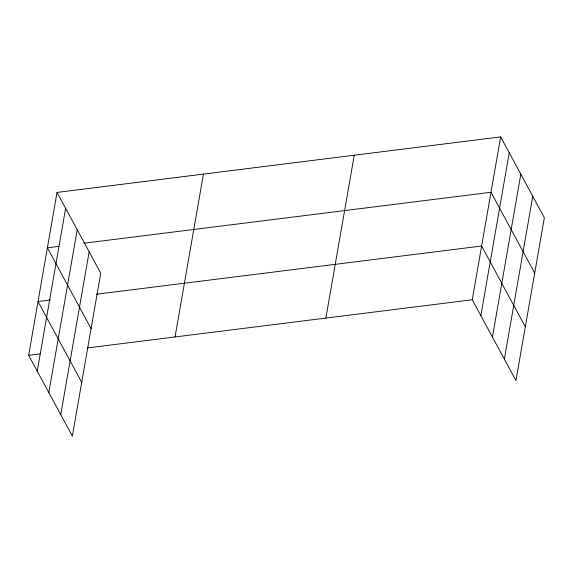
<?xml version="1.0" encoding="UTF-8"?>
<svg xmlns="http://www.w3.org/2000/svg" width="573" height="573" viewBox="0 0 573 573"><rect width="100%" height="100%" fill="white"/><g stroke="black" fill="none" stroke-linecap="round" stroke-linejoin="round"><path stroke-width="0.86" d="M57.042 192.421L100.741 273.242L72.348 436.103L28.65 355.281L57.042 192.421L500.652 136.897L544.35 217.719L515.958 380.579L472.259 299.758L500.652 136.897M37.238 371.161L65.63 208.3M48.827 392.591L77.212 229.73M60.759 414.666L89.152 251.805M175.044 336.96L203.429 174.099M325.865 318.079L354.257 155.219M480.847 315.637L509.239 152.776M492.429 337.074L520.821 174.213M504.369 359.149L532.761 196.288M58.926 246.347L47.387 247.794L91.086 328.608M83.765 243.239L490.997 192.27L534.695 273.092M50.438 299.98L38.019 301.534L81.717 382.356M96.579 294.207L481.628 246.018L525.326 326.839M28.65 355.281L40.182 353.835M87.203 347.954L472.259 299.758"/></g></svg>
